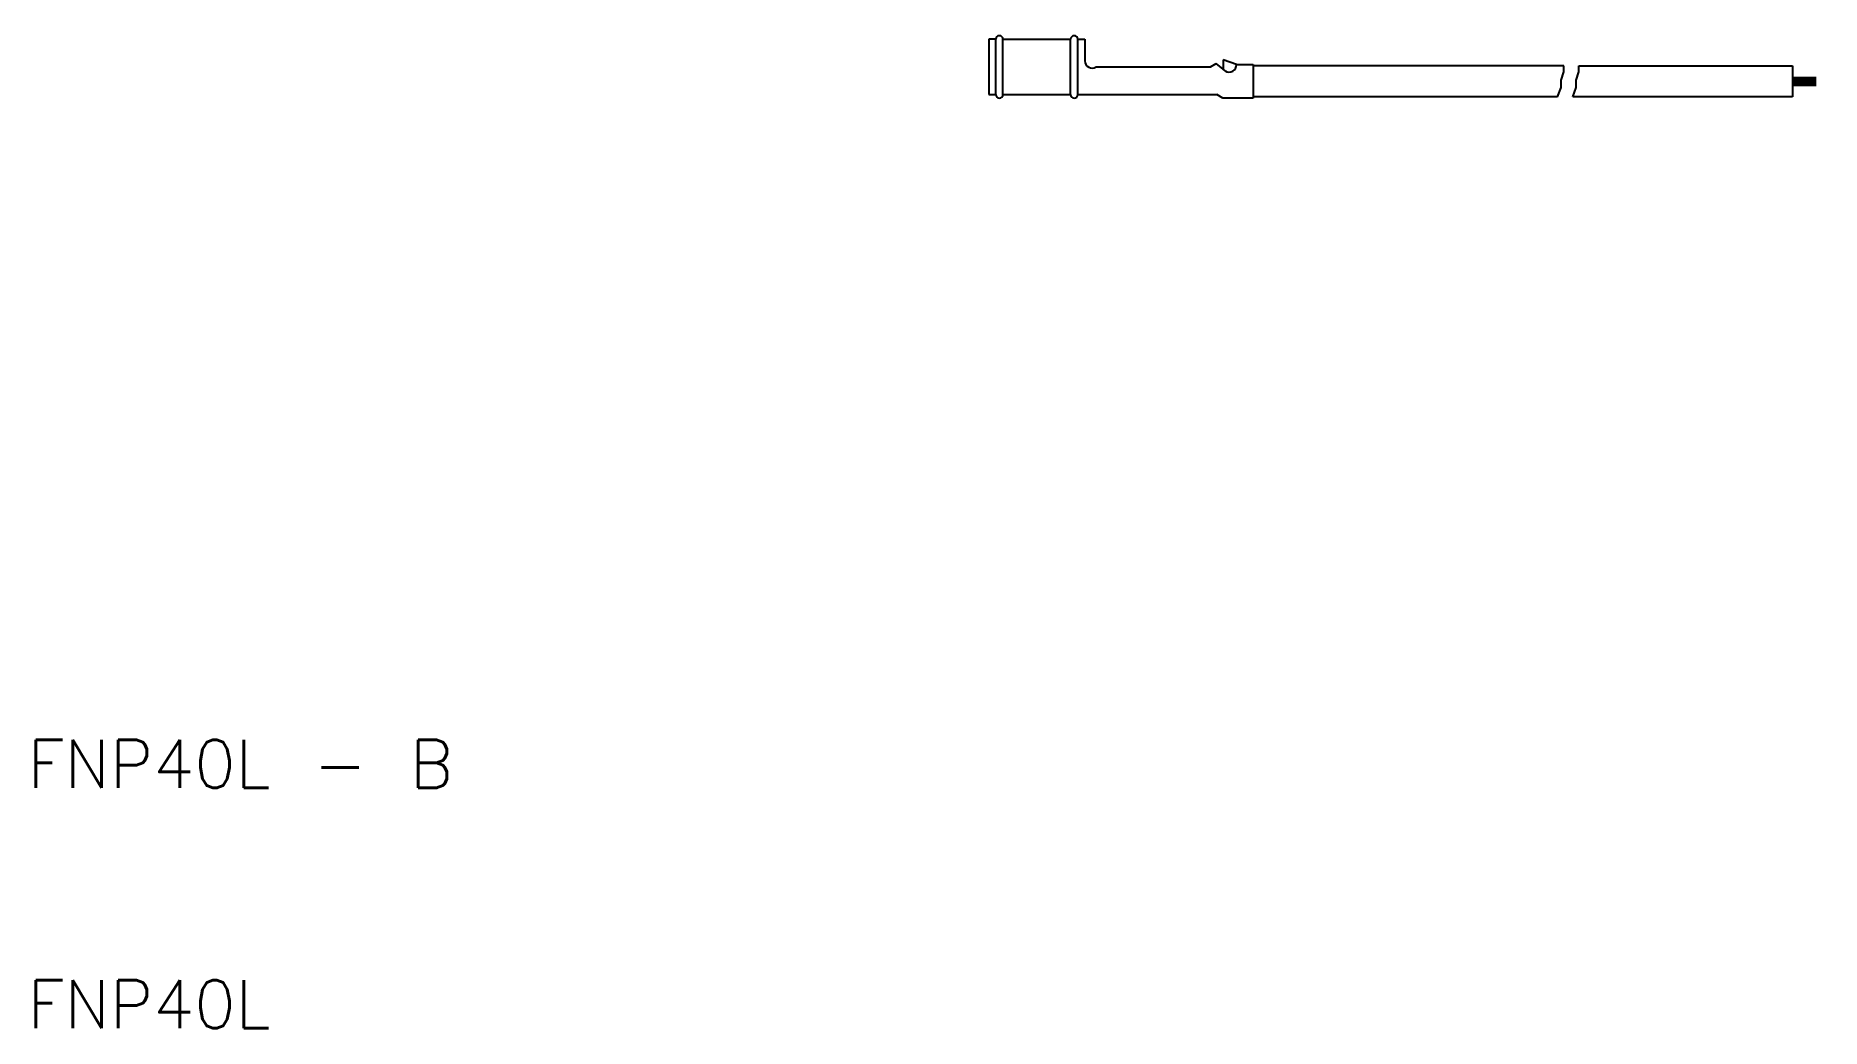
# Model space of a CAD drawing. Extents: x 10.3 to 84.6, y 10 to 51.3.
import ezdxf

# ---------------------------------------------------------------- set-up
doc = ezdxf.new("R2010")
doc.units = 0
doc.header["$LTSCALE"] = 0.25
doc.layers.get('0').update_dxf_attribs({"linetype": 'CONTINUOUS'})
doc.styles.get("Standard").update_dxf_attribs({"font": 'txt.shx', "bigfont": 'extfont.shx'})

msp = doc.modelspace()

# ---------------------------------------------------------------- linework, layer by layer
for p, q in [((50, 51.15), (50, 48.85)), ((50.292, 51.15), (50, 51.15)), ((50.292, 48.85), (50.292, 51.15)), ((50.592, 48.85), (50.592, 51.15)), ((50.592, 51.15), (53.408, 51.15)), ((53.408, 48.85), (53.408, 51.15)), ((53.708, 48.85), (53.708, 51.15)), ((53.708, 51.15), (54, 51.15)), ((54, 51.15), (54, 50.25)), ((54.466, 50), (59.227, 50)), ((59.227, 50), (59.47, 50.14)), ((59.75, 49.905), (59.47, 50.14)), ((59.75, 50.301), (59.75, 49.905)), ((60.303, 50.1), (59.75, 50.301)), ((59.838, 49.832), (59.75, 49.905)), ((60.303, 50.1), (61, 50.1)), ((61, 50.1), (61, 50.05)), ((73.934, 50.05), (61, 50.05)), ((61, 50.05), (61, 48.75)), ((74.561, 50.05), (83.439, 50.05)), ((83.439, 50.05), (83.439, 48.75)), ((50, 48.85), (50.292, 48.85)), ((50.592, 48.85), (53.408, 48.85)), ((53.708, 48.85), (59.487, 48.85)), ((59.747, 48.7), (59.487, 48.85)), ((61, 48.7), (59.747, 48.7)), ((73.673, 48.75), (61, 48.75)), ((61, 48.75), (61, 48.7)), ((83.439, 48.75), (74.301, 48.75))]:
    msp.add_line(p, q)
at = {"color": 3}
for points in [[(73.673, 48.75), (73.818, 49.141), (73.818, 49.451), (73.925, 49.801), (73.934, 50.05)], [(74.301, 48.75), (74.445, 49.141), (74.445, 49.451), (74.552, 49.801), (74.561, 50.05)]]:
    msp.add_lwpolyline(points, dxfattribs=at)
msp.add_lwpolyline([(83.439, 49.4, 0.4, 0.4, 0), (84.444, 49.4, 0, 0, 0)], format="xyseb")
for centre, radius, start, end in [((50.442, 51.15), 0.15, 0, 180), ((53.558, 51.15), 0.15, 0, 180), ((54.3, 50.25), 0.3, 180, 303.55731), ((60.004, 50.082), 0.3, 236.44269, 3.53345), ((50.442, 48.85), 0.15, 180, 0), ((53.558, 48.85), 0.15, 180, 0)]:
    msp.add_arc(centre, radius, start, end)

# ---------------------------------------------------------------- texts
for s, p in [('FNP40L - B', (10, 20)), ('FNP40L', (10, 10))]:
    msp.add_text(s, height=2).set_placement(p)

doc.saveas('drawing.dxf')
